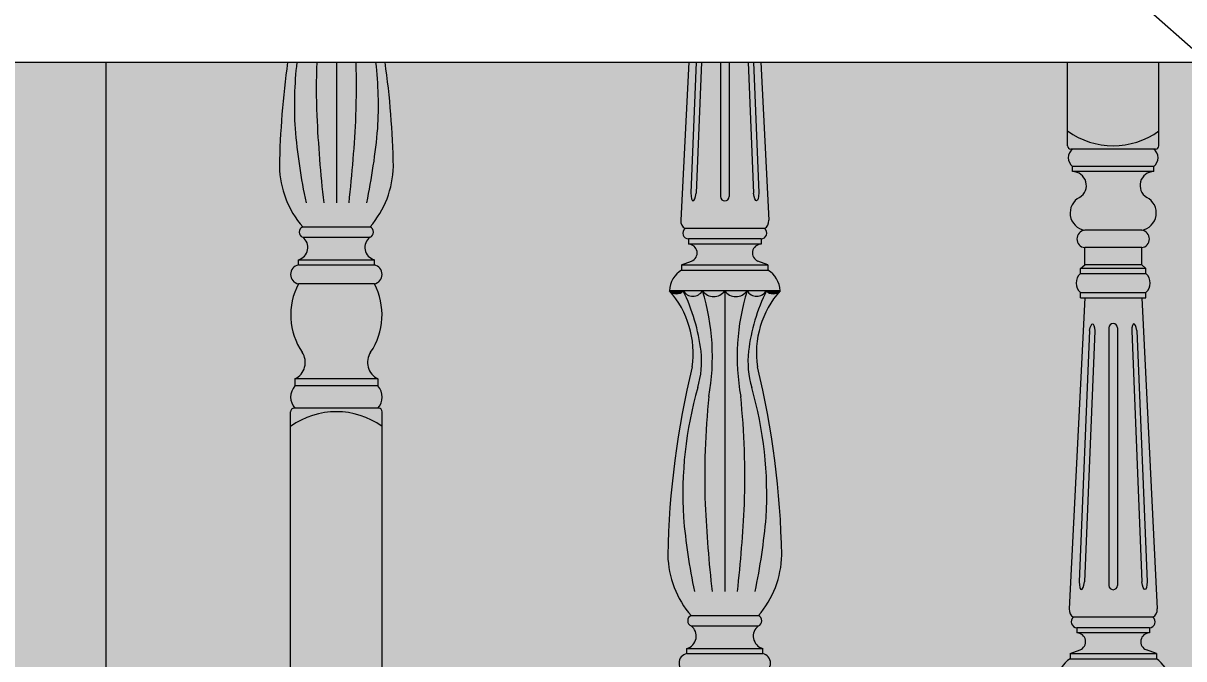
# Model space of a CAD drawing. Header units: millimetres. Extents: x -63086 to 83971, y -129912 to 13382.
# Drawn here: x 21756 to 22428, y -81539 to -81171 of the extents above; entities that cross this region are included whole.
import ezdxf
from ezdxf import colors
from ezdxf.entities.mleader import LeaderData, LeaderLine
from ezdxf.math import Vec2, Vec3

# ---------------------------------------------------------------- set-up
doc = ezdxf.new("R2010")
doc.units = ezdxf.units.MM
doc.layers.add('展開', color=7, linetype='Continuous', lineweight=9)
doc.layers.add('展開建具用', color=250, linetype='Continuous', lineweight=9)
doc.layers.add('文字', color=7, linetype='Continuous')
doc.styles.get("Standard").update_dxf_attribs({"font": 'MS Mincho.ttf'})

msp = doc.modelspace()

# ---------------------------------------------------------------- hatches: boundary and pattern name
at = {"layer": '展開', "ltscale": 10, "true_color": 0xfffefa}
h = msp.add_hatch(color=7, dxfattribs=at)
h.dxf.hatch_style = 1
h.paths.add_polyline_path([(24603.9614, -81193.2687), (22456.6197, -81193.2687), (23479.5963, -82243.856), (23479.5963, -82230.856), (23514.5963, -82230.856, -0.41421356), (23481.23, -82197.4898, -1), (23547.9625, -82197.4898, -0.41421356), (23514.5963, -82230.856), (23549.5963, -82230.856), (23549.5963, -82365.856), (23545.0963, -82365.856, -0.49810672), (23544.5963, -82378.856), (23544.5963, -82381.856), (23539.1793, -82381.856, 0.6902561), (23539.3313, -82395.7391, -0.73000722), (23541.0963, -82419.856, -0.48522222), (23538.0963, -82428.856), (23538.0963, -82438.856), (23540.0963, -82438.856), (23540.0963, -82441.856, -0.9987152), (23540.0963, -82451.856), (23540.0963, -82454.856), (23538.0963, -82454.856), (23547.0676, -82621.0144, -0.28847947), (23544.5963, -82625.856, -0.6059419), (23542.5963, -82637.856), (23542.5963, -82640.856), (23542.4213, -82640.856, 0.99368834), (23542.5088, -82654.6773), (23548.5963, -82657.856), (23548.5963, -82660.856, -0.28179273), (23558.5963, -82670.856, 0.27992894), (23542.9305, -82724.0675, -0.06770826), (23558.8186, -82797.7098, -0.25712942), (23536.0963, -82847.856, -0.1248542), (23540.9187, -82850.9128, -0.66845915), (23539.2872, -82854.856, 0.91113179), (23543.0963, -82867.6041), (23543.0963, -82871.856, -0.4949024), (23542.5963, -82882.856, -0.31036481), (23539.0323, -82934.7675, 0.52069151), (23544.0532, -82956.2907, -0.61562093), (23546.347, -82971.2942, -0.62885574), (23549.5963, -82972.856), (23549.5963, -83318.2687), (23553.9614, -83318.2687), (23558.9614, -83318.2687), (23558.9614, -83338.2687), (23553.9614, -83338.2687), (23553.9614, -83483.2687), (23628.9614, -83483.2687), (23628.9614, -81593.2687), (24278.9614, -81593.2687), (24278.9614, -83483.2687), (24603.9614, -83483.2687)])
h.paths.add_polyline_path([(21803.9614, -82093.2687), (21803.9614, -81193.2687), (20903.9614, -81193.2687), (20903.9614, -83483.2687), (21103.9614, -83483.2687), (21103.9614, -81593.2687), (21653.9614, -81593.2687), (21653.9614, -83483.2687), (21803.9614, -83483.2687)])
h.paths.add_polyline_path([(21803.9614, -82093.2687), (21803.9614, -83483.2687), (23385.6855, -83483.2687)])
h.paths.add_polyline_path([(22143.4803, -81369.6264, 0.21995071), (22130.3471, -81325.5599, -0.25313898), (22137.3471, -81313.5599), (22137.3471, -81310.5599), (22143.125, -81308.4619, 0.83644092), (22141.0676, -81298.5599), (22141.3471, -81298.5599), (22141.3471, -81295.5599, -0.70707734), (22139.3471, -81289.5599, -0.2669366), (22136.8555, -81285.1258), (22141.4297, -81193.2687), (21965.5733, -81193.2687, -0.02826957), (21970.2458, -81249.0558, -0.19783168), (21956.8471, -81288.5599, -0.66614359), (21956.8471, -81294.5599, 1.10369356), (21959.2663, -81310.5439, -0.82219309), (21959.3471, -81321.5599, -0.27689654), (21957.1565, -81361.1474, 0.45708882), (21961.3471, -81376.5599), (21961.3471, -81380.5599, -0.38641872), (21961.3471, -81393.5599), (21963.8471, -81393.5599), (21963.8471, -81743.2687), (21978.9614, -81743.2687), (21983.9614, -81743.2687), (21983.9614, -81763.2687), (21978.9614, -81763.2687), (21978.9614, -81968.2687), (22135.8471, -81968.2687), (22135.8471, -81618.5599), (22138.3471, -81618.5599, -0.38641872), (22138.3471, -81605.5599), (22138.3471, -81601.5599, 0.45708882), (22142.5377, -81586.1474, -0.27689654), (22140.3471, -81546.5599, -0.81606399), (22140.3471, -81535.5599), (22140.3471, -81532.5599, 0.63293171), (22142.8471, -81519.5599, -0.66614359), (22142.8471, -81513.5599, -0.19783168), (22129.4484, -81474.0558, -0.05331648)])
h.paths.add_polyline_path([(21910.8471, -81393.5599), (21913.3471, -81393.5599, -0.38641872), (21913.3471, -81380.5599), (21913.3471, -81376.5599, 0.45708882), (21917.5377, -81361.1474, -0.27689654), (21915.3471, -81321.5599, -0.81606399), (21915.3471, -81310.5599), (21915.3471, -81307.5599, 0.63293171), (21917.8471, -81294.5599, -0.66614359), (21917.8471, -81288.5599, -0.19783168), (21904.4484, -81249.0558, -0.02826957), (21909.1208, -81193.2687), (21803.9614, -81193.2687), (21803.9614, -81743.2687), (21910.8471, -81743.2687)])
h.paths.add_polyline_path([(22370.8471, -81329.5599), (22368.3471, -81329.5599), (22368.3471, -81326.5599, -0.45311396), (22368.3471, -81315.5599), (22368.3471, -81312.5599), (22370.8471, -81310.5599), (22370.8471, -81300.5599, -0.89946027), (22370.8471, -81290.5599, -0.7197656), (22367.9222, -81271.4593, 0.76321737), (22363.7359, -81256.5599), (22363.8471, -81256.5599), (22363.8471, -81253.5599, -0.49884744), (22363.8471, -81243.5599), (22360.8471, -81243.5599), (22360.8471, -81193.2687), (22183.2645, -81193.2687), (22187.8184, -81284.7182, -0.28847947), (22185.3471, -81289.5599, -0.70707734), (22183.3471, -81295.5599), (22183.3471, -81298.5599, 0.98649312), (22183.4868, -81308.8332), (22183.8641, -81309.2952), (22187.3471, -81310.5599), (22187.3471, -81313.5599, -0.25313898), (22194.3471, -81325.5599, 0.21995071), (22181.2139, -81369.6264, -0.05331648), (22195.2458, -81474.0558, -0.19783168), (22181.8471, -81513.5599, -0.66614359), (22181.8471, -81519.5599, 1.10369356), (22184.2663, -81535.5439, -0.82219309), (22184.3471, -81546.5599, -0.27689654), (22182.1565, -81586.1474, 0.45708882), (22186.3471, -81601.5599), (22186.3471, -81605.5599, -0.38641872), (22186.3471, -81618.5599), (22188.8471, -81618.5599), (22188.8471, -81968.2687), (22203.9614, -81968.2687), (22208.9614, -81968.2687), (22208.9614, -81988.2687), (22203.9614, -81988.2687), (22203.9614, -82193.2687), (22360.8471, -82193.2687), (22360.8471, -81843.5599), (22363.3471, -81843.5599, -0.38641872), (22363.3471, -81830.5599), (22363.3471, -81826.5599, 0.45708882), (22367.5377, -81811.1474, -0.27689654), (22365.3471, -81771.5599, -0.81606399), (22365.3471, -81760.5599), (22365.3471, -81757.5599, 0.63293171), (22367.8471, -81744.5599, -0.66614359), (22367.8471, -81738.5599, -0.19783168), (22354.4484, -81699.0558, -0.05331648), (22368.4803, -81594.6264, 0.21995071), (22355.3471, -81550.5599, -0.25313898), (22362.3471, -81538.5599), (22362.3471, -81535.5599), (22368.125, -81533.4619, 0.83644092), (22366.0676, -81523.5599), (22366.3471, -81523.5599), (22366.3471, -81520.5599, -0.70707734), (22364.3471, -81514.5599, -0.2669366), (22361.8555, -81510.1258)])
h.paths.add_polyline_path([(22584.8471, -81760.5599), (22590.625, -81758.4619, 0.83644092), (22588.5676, -81748.5599), (22588.8471, -81748.5599), (22588.8471, -81745.5599, -0.70707734), (22586.8471, -81739.5599, -0.2669366), (22584.3555, -81735.1258), (22593.3471, -81554.5599), (22590.8471, -81554.5599), (22590.8471, -81551.5599, -0.45311396), (22590.8471, -81540.5599), (22590.8471, -81537.5599), (22593.3471, -81535.5599), (22593.3471, -81525.5599, -0.89946027), (22593.3471, -81515.5599, -0.7197656), (22590.4222, -81496.4593, 0.76321737), (22586.2359, -81481.5599), (22586.3471, -81481.5599), (22586.3471, -81478.5599, -0.49884744), (22586.3471, -81468.5599), (22583.3471, -81468.5599), (22583.3471, -81343.4165), (22437.1453, -81193.2687), (22413.8471, -81193.2687), (22413.8471, -81243.5599), (22410.8471, -81243.5599, -0.49884744), (22410.8471, -81253.5599), (22410.8471, -81256.5599, 0.75775203), (22406.7719, -81271.4593, -0.7197656), (22403.8471, -81290.5599, -0.89946027), (22403.8471, -81300.5599), (22403.8471, -81310.5599), (22406.3471, -81312.5599), (22406.3471, -81315.5599, -0.45311396), (22406.3471, -81326.5599), (22406.3471, -81329.5599), (22403.8471, -81329.5599), (22412.8184, -81509.7182, -0.28847947), (22410.3471, -81514.5599, -0.70707734), (22408.3471, -81520.5599), (22408.3471, -81523.5599, 0.98649312), (22408.4868, -81533.8332), (22408.8641, -81534.2952), (22412.3471, -81535.5599), (22412.3471, -81538.5599, -0.25313898), (22419.3471, -81550.5599, 0.21995071), (22406.2139, -81594.6264, -0.05331648), (22420.2458, -81699.0558, -0.19783168), (22406.8471, -81738.5599, -0.66614359), (22406.8471, -81744.5599, 1.10369356), (22409.2663, -81760.5439, -0.82219309), (22409.3471, -81771.5599, -0.27689654), (22407.1565, -81811.1474, 0.45708882), (22411.3471, -81826.5599), (22411.3471, -81830.5599, -0.38641872), (22411.3471, -81843.5599), (22413.8471, -81843.5599), (22413.8471, -82193.2687), (22428.9614, -82193.2687), (22433.9614, -82193.2687), (22433.9614, -82213.2687), (22428.9614, -82213.2687), (22428.9614, -82418.2687), (22583.3471, -82418.2687), (22583.3471, -82068.5599), (22585.8471, -82068.5599, -0.38641872), (22585.8471, -82055.5599), (22585.8471, -82051.5599, 0.45708882), (22590.0377, -82036.1474, -0.27689654), (22587.8471, -81996.5599, -0.81606399), (22587.8471, -81985.5599), (22587.8471, -81982.5599, 0.63293171), (22590.3471, -81969.5599, -0.66614359), (22590.3471, -81963.5599, -0.19783168), (22576.9484, -81924.0558, -0.05331648), (22590.9803, -81819.6264, 0.21995071), (22577.8471, -81775.5599, -0.25313898), (22584.8471, -81763.5599)])
h.paths.add_polyline_path([(22818.4803, -82044.6264, 0.21995071), (22805.3471, -82000.5599, -0.25313898), (22812.3471, -81988.5599), (22812.3471, -81985.5599), (22818.125, -81983.4619, 0.83644092), (22816.0676, -81973.5599), (22816.3471, -81973.5599), (22816.3471, -81970.5599, -0.70707734), (22814.3471, -81964.5599, -0.2669366), (22811.8555, -81960.1258), (22820.8471, -81779.5599), (22818.3471, -81779.5599), (22818.3471, -81776.5599, -0.45311396), (22818.3471, -81765.5599), (22818.3471, -81762.5599), (22820.8471, -81760.5599), (22820.8471, -81750.5599, -0.89946027), (22820.8471, -81740.5599, -0.7197656), (22817.9222, -81721.4593, 0.76321737), (22813.7359, -81706.5599), (22813.8471, -81706.5599), (22813.8471, -81703.5599, -0.49884744), (22813.8471, -81693.5599), (22810.8471, -81693.5599), (22810.8471, -81577.0568), (22636.3471, -81397.847), (22636.3471, -81468.5599), (22633.3471, -81468.5599, -0.49884744), (22633.3471, -81478.5599), (22633.3471, -81481.5599, 0.75775203), (22629.2719, -81496.4593, -0.7197656), (22626.3471, -81515.5599, -0.89946027), (22626.3471, -81525.5599), (22626.3471, -81535.5599), (22628.8471, -81537.5599), (22628.8471, -81540.5599, -0.45311396), (22628.8471, -81551.5599), (22628.8471, -81554.5599), (22626.3471, -81554.5599), (22635.3184, -81734.7182, -0.28847947), (22632.8471, -81739.5599, -0.70707734), (22630.8471, -81745.5599), (22630.8471, -81748.5599, 0.98649312), (22630.9868, -81758.8332), (22631.3641, -81759.2952), (22634.8471, -81760.5599), (22634.8471, -81763.5599, -0.25313898), (22641.8471, -81775.5599, 0.21995071), (22628.7139, -81819.6264, -0.05331648), (22642.7458, -81924.0558, -0.19783168), (22629.3471, -81963.5599, -0.66614359), (22629.3471, -81969.5599, 1.10369356), (22631.7663, -81985.5439, -0.82219309), (22631.8471, -81996.5599, -0.27689654), (22629.6565, -82036.1474, 0.45708882), (22633.8471, -82051.5599), (22633.8471, -82055.5599, -0.38641872), (22633.8471, -82068.5599), (22636.3471, -82068.5599), (22636.3471, -82418.2687), (22653.9614, -82418.2687), (22658.9614, -82418.2687), (22658.9614, -82438.2687), (22653.9614, -82438.2687), (22653.9614, -82643.2687), (22810.8471, -82643.2687), (22810.8471, -82293.5599), (22813.3471, -82293.5599, -0.38641872), (22813.3471, -82280.5599), (22813.3471, -82276.5599, 0.45708882), (22817.5377, -82261.1474, -0.27689654), (22815.3471, -82221.5599, -0.81606399), (22815.3471, -82210.5599), (22815.3471, -82207.5599, 0.63293171), (22817.8471, -82194.5599, -0.66614359), (22817.8471, -82188.5599, -0.19783168), (22804.4484, -82149.0558, -0.05331648)], flags=17)
h.paths.add_polyline_path([(22859.3471, -82221.5599, -0.27689654), (22857.1565, -82261.1474, 0.45708882), (22861.3471, -82276.5599), (22861.3471, -82280.5599, -0.38641872), (22861.3471, -82293.5599), (22863.8471, -82293.5599), (22863.8471, -82643.2687), (22878.9614, -82643.2687), (22883.9614, -82643.2687), (22883.9614, -82663.2687), (22878.9614, -82663.2687), (22878.9614, -82868.2687), (23035.8471, -82868.2687), (23035.8471, -82518.5599), (23038.3471, -82518.5599, -0.38641872), (23038.3471, -82505.5599), (23038.3471, -82501.5599, 0.45708882), (23042.5377, -82486.1474, -0.27689654), (23040.3471, -82446.5599, -0.81606399), (23040.3471, -82435.5599), (23040.3471, -82432.5599, 0.63293171), (23042.8471, -82419.5599, -0.66614359), (23042.8471, -82413.5599, -0.19783168), (23029.4484, -82374.0558, -0.05331648), (23043.4803, -82269.6264, 0.21995071), (23030.3471, -82225.5599, -0.25313898), (23037.3471, -82213.5599), (23037.3471, -82210.5599), (23043.125, -82208.4619, 0.83644092), (23041.0676, -82198.5599), (23041.3471, -82198.5599), (23041.3471, -82195.5599, -0.70707734), (23039.3471, -82189.5599, -0.2669366), (23036.8555, -82185.1258), (23045.8471, -82004.5599), (23043.3471, -82004.5599), (23043.3471, -82001.5599, -0.45311396), (23043.3471, -81990.5599), (23043.3471, -81987.5599), (23045.8471, -81985.5599), (23045.8471, -81975.5599, -0.89946027), (23045.8471, -81965.5599, -0.7197656), (23042.9222, -81946.4593, 0.76321737), (23038.7359, -81931.5599), (23038.8471, -81931.5599), (23038.8471, -81928.5599, -0.49884744), (23038.8471, -81918.5599), (23035.8471, -81918.5599), (23035.8471, -81808.1297), (22863.8471, -81631.4873), (22863.8471, -81693.5599), (22860.8471, -81693.5599, -0.49884744), (22860.8471, -81703.5599), (22860.8471, -81706.5599, 0.75775203), (22856.7719, -81721.4593, -0.7197656), (22853.8471, -81740.5599, -0.89946027), (22853.8471, -81750.5599), (22853.8471, -81760.5599), (22856.3471, -81762.5599), (22856.3471, -81765.5599, -0.45311396), (22856.3471, -81776.5599), (22856.3471, -81779.5599), (22853.8471, -81779.5599), (22862.8184, -81959.7182, -0.28847947), (22860.3471, -81964.5599, -0.70707734), (22858.3471, -81970.5599), (22858.3471, -81973.5599, 0.98649312), (22858.4868, -81983.8332), (22858.8641, -81984.2952), (22862.3471, -81985.5599), (22862.3471, -81988.5599, -0.25313898), (22869.3471, -82000.5599, 0.21995071), (22856.2139, -82044.6264, -0.05331648), (22870.2458, -82149.0558, -0.19783168), (22856.8471, -82188.5599, -0.66614359), (22856.8471, -82194.5599, 1.10369356), (22859.2663, -82210.5439, -0.82219309)], flags=17)
h.paths.add_polyline_path([(23255.3471, -82450.5599, -0.25313898), (23262.3471, -82438.5599), (23262.3471, -82435.5599), (23268.125, -82433.4619, 0.83644092), (23266.0676, -82423.5599), (23266.3471, -82423.5599), (23266.3471, -82420.5599, -0.70707734), (23264.3471, -82414.5599, -0.2669366), (23261.8555, -82410.1258), (23270.8471, -82229.5599), (23268.3471, -82229.5599), (23268.3471, -82226.5599, -0.45311396), (23268.3471, -82215.5599), (23268.3471, -82212.5599), (23270.8471, -82210.5599), (23270.8471, -82200.5599, -0.89946027), (23270.8471, -82190.5599, -0.7197656), (23267.9222, -82171.4593, 0.76321737), (23263.7359, -82156.5599), (23263.8471, -82156.5599), (23263.8471, -82153.5599, -0.49884744), (23263.8471, -82143.5599), (23260.8471, -82143.5599), (23260.8471, -82039.2026), (23088.8471, -81862.5602), (23088.8471, -81918.5599), (23085.8471, -81918.5599, -0.49884744), (23085.8471, -81928.5599), (23085.8471, -81931.5599, 0.75775203), (23081.7719, -81946.4593, -0.7197656), (23078.8471, -81965.5599, -0.89946027), (23078.8471, -81975.5599), (23078.8471, -81985.5599), (23081.3471, -81987.5599), (23081.3471, -81990.5599, -0.45311396), (23081.3471, -82001.5599), (23081.3471, -82004.5599), (23078.8471, -82004.5599), (23087.8184, -82184.7182, -0.28847947), (23085.3471, -82189.5599, -0.70707734), (23083.3471, -82195.5599), (23083.3471, -82198.5599, 0.98649312), (23083.4868, -82208.8332), (23083.8641, -82209.2952), (23087.3471, -82210.5599), (23087.3471, -82213.5599, -0.25313898), (23094.3471, -82225.5599, 0.21995071), (23081.2139, -82269.6264, -0.05331648), (23095.2458, -82374.0558, -0.19783168), (23081.8471, -82413.5599, -0.66614359), (23081.8471, -82419.5599, 1.10369356), (23084.2663, -82435.5439, -0.82219309), (23084.3471, -82446.5599, -0.27689654), (23082.1565, -82486.1474, 0.45708882), (23086.3471, -82501.5599), (23086.3471, -82505.5599, -0.38641872), (23086.3471, -82518.5599), (23088.8471, -82518.5599), (23088.8471, -82868.2687), (23103.9614, -82868.2687), (23108.9614, -82868.2687), (23108.9614, -82888.2687), (23103.9614, -82888.2687), (23103.9614, -83093.2687), (23260.8471, -83093.2687), (23260.8471, -82743.5599), (23263.3471, -82743.5599, -0.38641872), (23263.3471, -82730.5599), (23263.3471, -82726.5599, 0.45708882), (23267.5377, -82711.1474, -0.27689654), (23265.3471, -82671.5599, -0.81606399), (23265.3471, -82660.5599), (23265.3471, -82657.5599, 0.63293171), (23267.8471, -82644.5599, -0.66614359), (23267.8471, -82638.5599, -0.19783168), (23254.4484, -82599.0558, -0.05331648), (23268.4803, -82494.6264, 0.21995071)], flags=17)
h.paths.add_polyline_path([(23558.5963, -82670.856, 0.34664709), (23545.429, -82660.4805), (23480.5963, -82657.856), (23489.6163, -82654.0243, 0.80702348), (23486.5963, -82640.856), (23486.5963, -82637.856, -0.6059419), (23484.5963, -82625.856, -0.26917917), (23482.1053, -82621.3793), (23491.0963, -82454.856), (23489.0963, -82454.856), (23489.0963, -82451.856, -0.9987152), (23489.0963, -82441.856), (23489.0963, -82438.856), (23491.0963, -82438.856), (23491.0963, -82428.856, -0.48522222), (23488.0963, -82419.856, -0.73000722), (23489.8613, -82395.7391, 0.6902561), (23490.0133, -82381.856), (23484.5963, -82381.856), (23484.5963, -82378.856, -0.53997953), (23482.9513, -82365.3271, -0.65344308), (23479.5963, -82363.856), (23479.5963, -82263.856), (23313.8471, -82093.6331), (23313.8471, -82143.5599), (23310.8471, -82143.5599, -0.49884744), (23310.8471, -82153.5599), (23310.8471, -82156.5599, 0.75775203), (23306.7719, -82171.4593, -0.7197656), (23303.8471, -82190.5599, -0.89946027), (23303.8471, -82200.5599), (23303.8471, -82210.5599), (23306.3471, -82212.5599), (23306.3471, -82215.5599, -0.45311396), (23306.3471, -82226.5599), (23306.3471, -82229.5599), (23303.8471, -82229.5599), (23312.8184, -82409.7182, -0.28847947), (23310.3471, -82414.5599, -0.70707734), (23308.3471, -82420.5599), (23308.3471, -82423.5599, 0.98649312), (23308.4868, -82433.8332), (23308.8641, -82434.2952), (23312.3471, -82435.5599), (23312.3471, -82438.5599, -0.25313898), (23319.3471, -82450.5599, 0.21995071), (23306.2139, -82494.6264, -0.05331648), (23320.2458, -82599.0558, -0.19783168), (23306.8471, -82638.5599, -0.66614359), (23306.8471, -82644.5599, 1.10369356), (23309.2663, -82660.5439, -0.82219309), (23309.3471, -82671.5599, -0.27689654), (23307.1565, -82711.1474, 0.45708882), (23311.3471, -82726.5599), (23311.3471, -82730.5599, -0.38641872), (23311.3471, -82743.5599), (23313.8471, -82743.5599), (23313.8471, -83093.2687), (23328.9614, -83093.2687), (23333.9614, -83093.2687), (23333.9614, -83113.2687), (23328.9614, -83113.2687), (23328.9614, -83318.2687), (23479.5963, -83318.2687), (23479.5963, -82970.856), (23483.5963, -82970.856, -0.52609025), (23484.0963, -82956.856), (23484.0963, -82952.856, 0.41429021), (23490.1603, -82934.7675, -0.31036481), (23486.5963, -82882.856, -0.4949024), (23486.0963, -82871.856), (23486.0963, -82867.6041, 0.91113179), (23489.9054, -82854.856, -0.66845915), (23488.2739, -82850.9128, -0.1248542), (23493.0963, -82847.856), (23536.0963, -82847.856, 0.25670835), (23558.8255, -82797.7997, 0.06778929), (23542.9305, -82724.0675, -0.27992894)], flags=17)
at = {"layer": '展開建具用', "ltscale": 10, "true_color": 0xe9a353, "transparency": 33554687}
h = msp.add_hatch(color=33, dxfattribs=at)
h.dxf.hatch_style = 1
edge = h.paths.add_edge_path()
edge.add_line((22175.8974, -81193.2687), (22164.8471, -81193.2687))
edge.add_line((22164.8471, -81193.2687), (22164.8471, -81271.0599))
edge.add_arc((22162.3471, -81271.0599), 2.5, -180, 0, ccw=False)
edge.add_line((22159.8471, -81271.0599), (22159.8471, -81193.2687))
edge.add_line((22159.8471, -81193.2687), (22148.7968, -81193.2687))
edge.add_line((22148.7968, -81193.2687), (22145.7147, -81269.0855))
edge.add_ellipse((22144.3367, -81267.3669), major_axis=(0.4614, 6.1685), ratio=0.25156509, start_angle=105.9322797, end_angle=254.904398, ccw=False)
edge.add_line((22142.7178, -81268.9486), (22145.7943, -81193.2687))
edge.add_line((22145.7943, -81193.2687), (22141.4297, -81193.2687))
edge.add_line((22141.4297, -81193.2687), (22136.8758, -81284.7182))
edge.add_arc((22141.9581, -81285.1756), 5.1028, 174.857394, 239.2244543)
edge.add_line((22139.3471, -81289.5599), (22185.3471, -81289.5599))
edge.add_arc((22182.7361, -81285.1756), 5.1028, 300.7755457, 365.142606)
edge.add_line((22187.8184, -81284.7182), (22183.2645, -81193.2687))
edge.add_line((22183.2645, -81193.2687), (22178.8998, -81193.2687))
edge.add_line((22178.8998, -81193.2687), (22181.9763, -81268.9486))
edge.add_ellipse((22180.3575, -81267.3669), major_axis=(-0.4614, 6.1685), ratio=0.25156509, start_angle=105.095602, end_angle=254.0677203, ccw=False)
edge.add_line((22178.9794, -81269.0855), (22175.8974, -81193.2687))
h.paths.add_polyline_path([(21909.1208, -81193.2687, 0.03054472), (21904.3471, -81253.5599, 0.17654336), (21917.8471, -81288.5599), (21956.8471, -81288.5599, 0.17654336), (21970.3471, -81253.5599, 0.03054472), (21965.5733, -81193.2687)])
h.paths.add_polyline_path([(22413.8471, -81193.2687), (22360.8471, -81193.2687), (22360.8471, -81233.0459, 0.3212801), (22413.8471, -81233.0459)])
h = msp.add_hatch(color=33, dxfattribs=at)
h.dxf.hatch_style = 1
edge = h.paths.add_edge_path()
edge.add_line((22148.7968, -81193.2687), (22145.7943, -81193.2687))
edge.add_line((22145.7943, -81193.2687), (22142.7178, -81268.9486))
edge.add_ellipse((22144.3367, -81267.3669), major_axis=(0.4614, 6.1685), ratio=0.25156509, start_angle=105.9322797, end_angle=254.904398)
edge.add_line((22145.7147, -81269.0855), (22148.7968, -81193.2687))
h.paths.add_polyline_path([(22164.8471, -81193.2687), (22159.8471, -81193.2687), (22159.8471, -81271.0599, 1), (22164.8471, -81271.0599)])
edge = h.paths.add_edge_path()
edge.add_line((22178.8998, -81193.2687), (22175.8974, -81193.2687))
edge.add_line((22175.8974, -81193.2687), (22178.9794, -81269.0855))
edge.add_ellipse((22180.3575, -81267.3669), major_axis=(-0.4614, 6.1685), ratio=0.25156509, start_angle=105.095602, end_angle=254.0677203)
edge.add_line((22181.9763, -81268.9486), (22178.8998, -81193.2687))
h = msp.add_hatch(color=33, dxfattribs=at)
h.dxf.hatch_style = 1
h.paths.add_polyline_path([(22413.8471, -81241.5599), (22413.8471, -81233.0459, -0.3212801), (22360.8471, -81233.0459), (22360.8471, -81241.5599, 0.41421356), (22362.8471, -81243.5599), (22363.8471, -81243.5599), (22410.8471, -81243.5599), (22411.8471, -81243.5599, 0.41421356)])
h = msp.add_hatch(color=33, dxfattribs=at)
h.dxf.hatch_style = 1
h.paths.add_polyline_path([(22410.8471, -81243.5599), (22363.8471, -81243.5599, 0.49884744), (22363.8471, -81253.5599), (22410.8471, -81253.5599, 0.49884744)])
h = msp.add_hatch(color=33, dxfattribs=at)
h.dxf.hatch_style = 1
h.paths.add_polyline_path([(22410.8471, -81253.5599), (22363.8471, -81253.5599), (22363.8471, -81256.5599), (22410.8471, -81256.5599)])
h = msp.add_hatch(color=33, dxfattribs=at)
h.dxf.hatch_style = 1
h.paths.add_polyline_path([(22406.7719, -81271.4593, -0.75775203), (22410.8471, -81256.5599), (22363.8471, -81256.5599, -0.75775203), (22367.9222, -81271.4593, 0.7197656), (22370.8471, -81290.5599), (22403.8471, -81290.5599, 0.7197656)])
h = msp.add_hatch(color=33, dxfattribs=at)
h.dxf.hatch_style = 1
h.paths.add_polyline_path([(21956.8471, -81288.5599), (21917.8471, -81288.5599, 0.66614359), (21917.8471, -81294.5599), (21956.8471, -81294.5599, 0.66614359)])
h = msp.add_hatch(color=33, dxfattribs=at)
h.dxf.hatch_style = 1
h.paths.add_polyline_path([(22185.3471, -81289.5599), (22139.3471, -81289.5599, 0.70707734), (22141.3471, -81295.5599), (22183.3471, -81295.5599, 0.70707734)])
h = msp.add_hatch(color=33, dxfattribs=at)
h.dxf.hatch_style = 1
h.paths.add_polyline_path([(21956.8471, -81294.5599), (21917.8471, -81294.5599, -0.63293171), (21915.3471, -81307.5599), (21959.3471, -81307.5599, -0.63293171)])
h = msp.add_hatch(color=33, dxfattribs=at)
h.dxf.hatch_style = 1
h.paths.add_polyline_path([(22183.3471, -81295.5599), (22141.3471, -81295.5599), (22141.3471, -81298.5599), (22183.3471, -81298.5599)])
h = msp.add_hatch(color=33, dxfattribs=at)
h.dxf.hatch_style = 1
h.paths.add_polyline_path([(22403.8471, -81290.5599), (22370.8471, -81290.5599, 0.89946027), (22370.8471, -81300.5599), (22403.8471, -81300.5599, 0.89946027)])
h = msp.add_hatch(color=33, dxfattribs=at)
h.dxf.hatch_style = 1
h.paths.add_polyline_path([(22183.3471, -81298.5599), (22141.3471, -81298.5599, -0.81358698), (22143.125, -81308.4619), (22137.3471, -81310.5599), (22187.3471, -81310.5599), (22181.8995, -81308.5819, -0.84242032)])
h = msp.add_hatch(color=33, dxfattribs=at)
h.dxf.hatch_style = 1
h.paths.add_polyline_path([(22403.8471, -81300.5599), (22370.8471, -81300.5599), (22370.8471, -81310.5599), (22403.8471, -81310.5599)])
h = msp.add_hatch(color=33, dxfattribs=at)
h.dxf.hatch_style = 1
h.paths.add_polyline_path([(21959.3471, -81307.5599), (21915.3471, -81307.5599), (21915.3471, -81310.5599), (21959.3471, -81310.5599)])
h = msp.add_hatch(color=33, dxfattribs=at)
h.dxf.hatch_style = 1
h.paths.add_polyline_path([(21959.3471, -81310.5599), (21915.3471, -81310.5599, 0.81606399), (21915.3471, -81321.5599), (21959.3471, -81321.5599, 0.81606399)])
h = msp.add_hatch(color=33, dxfattribs=at)
h.dxf.hatch_style = 1
h.paths.add_polyline_path([(22187.3471, -81313.5599), (22137.3471, -81313.5599, 0.25313898), (22130.3471, -81325.5599), (22194.3471, -81325.5599, 0.25313898)])
h = msp.add_hatch(color=33, dxfattribs=at)
h.dxf.hatch_style = 1
h.paths.add_polyline_path([(22187.3471, -81310.5599), (22137.3471, -81310.5599), (22137.3471, -81313.5599), (22187.3471, -81313.5599)])
h = msp.add_hatch(color=33, dxfattribs=at)
h.dxf.hatch_style = 1
h.paths.add_polyline_path([(22406.3471, -81315.5599), (22368.3471, -81315.5599, 0.45311396), (22368.3471, -81326.5599), (22406.3471, -81326.5599, 0.45311396)])
h = msp.add_hatch(color=33, dxfattribs=at)
h.dxf.hatch_style = 1
h.paths.add_polyline_path([(22403.8471, -81310.5599), (22370.8471, -81310.5599), (22368.3471, -81312.5599), (22406.3471, -81312.5599)])
h = msp.add_hatch(color=33, dxfattribs=at)
h.dxf.hatch_style = 1
h.paths.add_polyline_path([(22406.3471, -81312.5599), (22368.3471, -81312.5599), (22368.3471, -81315.5599), (22406.3471, -81315.5599)])
h = msp.add_hatch(color=33, dxfattribs=at)
h.dxf.hatch_style = 1
h.paths.add_polyline_path([(21957.1565, -81361.1474, 0.27689654), (21959.3471, -81321.5599), (21915.3471, -81321.5599, 0.27689654), (21917.5377, -81361.1474, -0.45708882), (21913.3471, -81376.5599), (21961.3471, -81376.5599, -0.45708882)])
h = msp.add_hatch(color=33, dxfattribs=at)
h.dxf.hatch_style = 1
h.paths.add_polyline_path([(22175.231, -81325.5599, -0.5220943), (22162.3471, -81325.5599, -0.5220943), (22149.4631, -81325.5599, -0.55494758), (22138.2382, -81325.5599, -0.44785712), (22130.3471, -81325.5599, -0.21995071), (22143.4803, -81369.6264, 0.0555964), (22129.3471, -81478.5599, 0.17654336), (22142.8471, -81513.5599), (22181.8471, -81513.5599, 0.17654336), (22195.3471, -81478.5599, 0.0555964), (22181.2139, -81369.6264, -0.21995071), (22194.3471, -81325.5599, -0.44785712), (22186.4559, -81325.5599, -0.55494758)])
h = msp.add_hatch(color=33, dxfattribs=at)
h.dxf.hatch_style = 1
h.paths.add_polyline_path([(22138.2382, -81325.5599), (22130.3471, -81325.5599, 0.44785712)], flags=17)
h = msp.add_hatch(color=33, dxfattribs=at)
h.dxf.hatch_style = 1
h.paths.add_polyline_path([(22149.4631, -81325.5599), (22138.2382, -81325.5599, 0.55494758)], flags=17)
h = msp.add_hatch(color=33, dxfattribs=at)
h.dxf.hatch_style = 1
h.paths.add_polyline_path([(22162.3471, -81325.5599), (22149.4631, -81325.5599, 0.5220943)], flags=17)
h = msp.add_hatch(color=33, dxfattribs=at)
h.dxf.hatch_style = 1
h.paths.add_polyline_path([(22175.231, -81325.5599), (22162.3471, -81325.5599, 0.5220943)], flags=17)
h = msp.add_hatch(color=33, dxfattribs=at)
h.dxf.hatch_style = 1
h.paths.add_polyline_path([(22186.4559, -81325.5599), (22175.231, -81325.5599, 0.55494758)], flags=17)
h = msp.add_hatch(color=33, dxfattribs=at)
h.dxf.hatch_style = 1
h.paths.add_polyline_path([(22194.3471, -81325.5599), (22186.4559, -81325.5599, 0.44785712)], flags=17)
h = msp.add_hatch(color=33, dxfattribs=at)
h.dxf.hatch_style = 1
h.paths.add_polyline_path([(22403.8471, -81329.5599), (22370.8471, -81329.5599), (22361.8758, -81509.7182, 0.28847947), (22364.3471, -81514.5599), (22410.3471, -81514.5599, 0.28847947), (22412.8184, -81509.7182)])
h.paths.add_polyline_path([(22389.8471, -81347.0599), (22389.8471, -81496.0599, -1), (22384.8471, -81496.0599), (22384.8471, -81347.0599, -1)], flags=16)
edge = h.paths.add_edge_path(flags=16)
edge.add_ellipse((22374.7114, -81354.2374), major_axis=(0.7234, 9.623), ratio=0.19097604, start_angle=335.573, end_angle=345.4724509, ccw=False)
edge.add_ellipse((22374.7114, -81354.2374), major_axis=(0.7234, 9.623), ratio=0.19097604, start_angle=325.6735492, end_angle=335.573, ccw=False)
edge.add_ellipse((22374.7114, -81354.2374), major_axis=(0.7234, 9.623), ratio=0.19097604, start_angle=315.7740984, end_angle=325.6735492, ccw=False)
edge.add_ellipse((22374.7114, -81354.2374), major_axis=(0.7234, 9.623), ratio=0.19097604, start_angle=305.8746476, end_angle=315.7740984, ccw=False)
edge.add_line((22376.6244, -81348.7102), (22370.7147, -81494.0855))
edge.add_ellipse((22369.3367, -81492.3669), major_axis=(0.4614, 6.1685), ratio=0.25156509, start_angle=244.9729235, end_angle=254.904398, ccw=False)
edge.add_ellipse((22369.3367, -81492.3669), major_axis=(0.4614, 6.1685), ratio=0.25156509, start_angle=235.0414489, end_angle=244.9729235, ccw=False)
edge.add_ellipse((22369.3367, -81492.3669), major_axis=(0.4614, 6.1685), ratio=0.25156509, start_angle=225.1099744, end_angle=235.0414489, ccw=False)
edge.add_ellipse((22369.3367, -81492.3669), major_axis=(0.4614, 6.1685), ratio=0.25156509, start_angle=215.1784998, end_angle=225.1099744, ccw=False)
edge.add_ellipse((22369.3367, -81492.3669), major_axis=(0.4614, 6.1685), ratio=0.25156509, start_angle=205.2470253, end_angle=215.1784998, ccw=False)
edge.add_ellipse((22369.3367, -81492.3669), major_axis=(0.4614, 6.1685), ratio=0.25156509, start_angle=195.3155507, end_angle=205.2470253, ccw=False)
edge.add_line((22369.3015, -81498.347), (22369.1596, -81498.5253))
edge.add_line((22369.1596, -81498.5253), (22369.0229, -81498.5191))
edge.add_ellipse((22369.3367, -81492.3669), major_axis=(0.4614, 6.1685), ratio=0.25156509, start_angle=175.4526016, end_angle=185.3840761, ccw=False)
edge.add_ellipse((22369.3367, -81492.3669), major_axis=(0.4614, 6.1685), ratio=0.25156509, start_angle=165.521127, end_angle=175.4526016)
edge.add_line((22368.7537, -81498.5068), (22368.617, -81498.5005))
edge.add_line((22368.617, -81498.5005), (22368.5019, -81498.3105))
edge.add_ellipse((22369.3367, -81492.3669), major_axis=(0.4614, 6.1685), ratio=0.25156509, start_angle=155.5896525, end_angle=165.521127, ccw=False)
edge.add_ellipse((22369.3367, -81492.3669), major_axis=(0.4614, 6.1685), ratio=0.25156509, start_angle=145.6581779, end_angle=155.5896525, ccw=False)
edge.add_ellipse((22369.3367, -81492.3669), major_axis=(0.4614, 6.1685), ratio=0.25156509, start_angle=135.7267034, end_angle=145.6581779, ccw=False)
edge.add_ellipse((22369.3367, -81492.3669), major_axis=(0.4614, 6.1685), ratio=0.25156509, start_angle=125.7952288, end_angle=135.7267034, ccw=False)
edge.add_ellipse((22369.3367, -81492.3669), major_axis=(0.4614, 6.1685), ratio=0.25156509, start_angle=115.8637542, end_angle=125.7952288, ccw=False)
edge.add_ellipse((22369.3367, -81492.3669), major_axis=(0.4614, 6.1685), ratio=0.25156509, start_angle=105.9322797, end_angle=115.8637542, ccw=False)
edge.add_line((22367.7178, -81493.9486), (22373.6276, -81348.5733))
edge.add_ellipse((22374.7114, -81354.2374), major_axis=(0.7234, 9.623), ratio=0.19097604, start_angle=404.8691558, end_angle=414.7686066, ccw=False)
edge.add_ellipse((22374.7114, -81354.2374), major_axis=(0.7234, 9.623), ratio=0.19097604, start_angle=394.969705, end_angle=404.8691558, ccw=False)
edge.add_ellipse((22374.7114, -81354.2374), major_axis=(0.7234, 9.623), ratio=0.19097604, start_angle=385.0702541, end_angle=394.969705, ccw=False)
edge.add_ellipse((22374.7114, -81354.2374), major_axis=(0.7234, 9.623), ratio=0.19097604, start_angle=375.1708033, end_angle=385.0702541, ccw=False)
edge.add_ellipse((22374.7114, -81354.2374), major_axis=(0.7234, 9.623), ratio=0.19097604, start_angle=365.2713525, end_angle=375.1708033, ccw=False)
edge.add_line((22375.2629, -81344.6425), (22375.4325, -81344.5048))
edge.add_line((22375.4325, -81344.5048), (22375.5807, -81344.657))
edge.add_ellipse((22374.7114, -81354.2374), major_axis=(0.7234, 9.623), ratio=0.19097604, start_angle=345.4724509, end_angle=355.3719017, ccw=False)
edge = h.paths.add_edge_path(flags=16)
edge.add_ellipse((22399.9828, -81354.2374), major_axis=(-0.7234, 9.623), ratio=0.19097604, start_angle=14.5275491, end_angle=24.427, ccw=False)
edge.add_ellipse((22399.9828, -81354.2374), major_axis=(-0.7234, 9.623), ratio=0.19097604, start_angle=4.6280983, end_angle=14.5275491, ccw=False)
edge.add_line((22399.1134, -81344.657), (22399.2616, -81344.5048))
edge.add_line((22399.2616, -81344.5048), (22399.4313, -81344.6425))
edge.add_ellipse((22399.9828, -81354.2374), major_axis=(-0.7234, 9.623), ratio=0.19097604, start_angle=-15.1708033, end_angle=-5.2713525, ccw=False)
edge.add_ellipse((22399.9828, -81354.2374), major_axis=(-0.7234, 9.623), ratio=0.19097604, start_angle=-25.0702541, end_angle=-15.1708033, ccw=False)
edge.add_ellipse((22399.9828, -81354.2374), major_axis=(-0.7234, 9.623), ratio=0.19097604, start_angle=-34.969705, end_angle=-25.0702541, ccw=False)
edge.add_ellipse((22399.9828, -81354.2374), major_axis=(-0.7234, 9.623), ratio=0.19097604, start_angle=-44.8691558, end_angle=-34.969705, ccw=False)
edge.add_ellipse((22399.9828, -81354.2374), major_axis=(-0.7234, 9.623), ratio=0.19097604, start_angle=-54.7686066, end_angle=-44.8691558, ccw=False)
edge.add_line((22401.0666, -81348.5733), (22406.9763, -81493.9486))
edge.add_ellipse((22405.3575, -81492.3669), major_axis=(-0.4614, 6.1685), ratio=0.25156509, start_angle=244.1362458, end_angle=254.0677203, ccw=False)
edge.add_ellipse((22405.3575, -81492.3669), major_axis=(-0.4614, 6.1685), ratio=0.25156509, start_angle=234.2047712, end_angle=244.1362458, ccw=False)
edge.add_ellipse((22405.3575, -81492.3669), major_axis=(-0.4614, 6.1685), ratio=0.25156509, start_angle=224.2732966, end_angle=234.2047712, ccw=False)
edge.add_ellipse((22405.3575, -81492.3669), major_axis=(-0.4614, 6.1685), ratio=0.25156509, start_angle=214.3418221, end_angle=224.2732966, ccw=False)
edge.add_ellipse((22405.3575, -81492.3669), major_axis=(-0.4614, 6.1685), ratio=0.25156509, start_angle=204.4103475, end_angle=214.3418221, ccw=False)
edge.add_ellipse((22405.3575, -81492.3669), major_axis=(-0.4614, 6.1685), ratio=0.25156509, start_angle=194.478873, end_angle=204.4103475, ccw=False)
edge.add_line((22406.1922, -81498.3105), (22406.0771, -81498.5005))
edge.add_line((22406.0771, -81498.5005), (22405.9405, -81498.5068))
edge.add_ellipse((22405.3575, -81492.3669), major_axis=(-0.4614, 6.1685), ratio=0.25156509, start_angle=174.6159239, end_angle=184.5473984, ccw=False)
edge.add_ellipse((22405.3575, -81492.3669), major_axis=(-0.4614, 6.1685), ratio=0.25156509, start_angle=164.6844493, end_angle=174.6159239)
edge.add_line((22405.6712, -81498.5191), (22405.5346, -81498.5253))
edge.add_line((22405.5346, -81498.5253), (22405.3926, -81498.347))
edge.add_ellipse((22405.3575, -81492.3669), major_axis=(-0.4614, 6.1685), ratio=0.25156509, start_angle=154.7529747, end_angle=164.6844493, ccw=False)
edge.add_ellipse((22405.3575, -81492.3669), major_axis=(-0.4614, 6.1685), ratio=0.25156509, start_angle=144.8215002, end_angle=154.7529747, ccw=False)
edge.add_ellipse((22405.3575, -81492.3669), major_axis=(-0.4614, 6.1685), ratio=0.25156509, start_angle=134.8900256, end_angle=144.8215002, ccw=False)
edge.add_ellipse((22405.3575, -81492.3669), major_axis=(-0.4614, 6.1685), ratio=0.25156509, start_angle=124.9585511, end_angle=134.8900256, ccw=False)
edge.add_ellipse((22405.3575, -81492.3669), major_axis=(-0.4614, 6.1685), ratio=0.25156509, start_angle=115.0270765, end_angle=124.9585511, ccw=False)
edge.add_ellipse((22405.3575, -81492.3669), major_axis=(-0.4614, 6.1685), ratio=0.25156509, start_angle=105.095602, end_angle=115.0270765, ccw=False)
edge.add_line((22403.9794, -81494.0855), (22398.0697, -81348.7102))
edge.add_ellipse((22399.9828, -81354.2374), major_axis=(-0.7234, 9.623), ratio=0.19097604, start_angle=44.2259016, end_angle=54.1253524, ccw=False)
edge.add_ellipse((22399.9828, -81354.2374), major_axis=(-0.7234, 9.623), ratio=0.19097604, start_angle=34.3264508, end_angle=44.2259016, ccw=False)
edge.add_ellipse((22399.9828, -81354.2374), major_axis=(-0.7234, 9.623), ratio=0.19097604, start_angle=24.427, end_angle=34.3264508, ccw=False)
h = msp.add_hatch(color=33, dxfattribs=at)
h.dxf.hatch_style = 1
h.paths.add_polyline_path([(22406.3471, -81326.5599), (22368.3471, -81326.5599), (22368.3471, -81329.5599), (22403.8471, -81329.5599), (22406.3471, -81329.5599)])
h = msp.add_hatch(color=33, dxfattribs=at)
h.dxf.hatch_style = 1
edge = h.paths.add_edge_path()
edge.add_ellipse((22374.7114, -81354.2374), major_axis=(0.7234, 9.623), ratio=0.19097604, start_angle=305.8746476, end_angle=414.7686066)
edge.add_line((22373.6276, -81348.5733), (22367.7178, -81493.9486))
edge.add_ellipse((22369.3367, -81492.3669), major_axis=(0.4614, 6.1685), ratio=0.25156509, start_angle=105.9322797, end_angle=254.904398)
edge.add_line((22370.7147, -81494.0855), (22376.6244, -81348.7102))
h = msp.add_hatch(color=33, dxfattribs=at)
h.dxf.hatch_style = 1
h.paths.add_polyline_path([(22389.8471, -81347.0599, 1), (22384.8471, -81347.0599), (22384.8471, -81496.0599, 1), (22389.8471, -81496.0599)])
h = msp.add_hatch(color=33, dxfattribs=at)
h.dxf.hatch_style = 1
edge = h.paths.add_edge_path()
edge.add_ellipse((22399.9828, -81354.2374), major_axis=(-0.7234, 9.623), ratio=0.19097604, start_angle=-54.7686066, end_angle=54.1253524)
edge.add_line((22398.0697, -81348.7102), (22403.9794, -81494.0855))
edge.add_ellipse((22405.3575, -81492.3669), major_axis=(-0.4614, 6.1685), ratio=0.25156509, start_angle=105.095602, end_angle=254.0677203)
edge.add_line((22406.9763, -81493.9486), (22401.0666, -81348.5733))
h = msp.add_hatch(color=33, dxfattribs=at)
h.dxf.hatch_style = 1
h.paths.add_polyline_path([(21961.3471, -81376.5599), (21913.3471, -81376.5599), (21913.3471, -81380.5599), (21961.3471, -81380.5599)])
h = msp.add_hatch(color=33, dxfattribs=at)
h.dxf.hatch_style = 1
h.paths.add_polyline_path([(21961.3471, -81380.5599), (21913.3471, -81380.5599, 0.38641872), (21913.3471, -81393.5599), (21961.3471, -81393.5599, 0.38641872)])
h = msp.add_hatch(color=33, dxfattribs=at)
h.dxf.hatch_style = 1
h.paths.add_polyline_path([(21963.8471, -81404.0738), (21963.8471, -81395.5599, 0.41421356), (21961.8471, -81393.5599), (21912.8471, -81393.5599, 0.41421356), (21910.8471, -81395.5599), (21910.8471, -81404.0738, -0.3212801)])
h = msp.add_hatch(color=33, dxfattribs=at)
h.dxf.hatch_style = 1
h.paths.add_polyline_path([(21963.8471, -81404.0738, 0.3212801), (21910.8471, -81404.0738), (21910.8471, -81741.5599, 0.26184669), (21911.8078, -81743.2687), (21962.8863, -81743.2687, 0.26184669), (21963.8471, -81741.5599)])
h = msp.add_hatch(color=33, dxfattribs=at)
h.dxf.hatch_style = 1
h.paths.add_polyline_path([(22181.8471, -81513.5599), (22142.8471, -81513.5599, 0.66614359), (22142.8471, -81519.5599), (22181.8471, -81519.5599, 0.66614359)])
h = msp.add_hatch(color=33, dxfattribs=at)
h.dxf.hatch_style = 1
h.paths.add_polyline_path([(22410.3471, -81514.5599), (22364.3471, -81514.5599, 0.70707734), (22366.3471, -81520.5599), (22408.3471, -81520.5599, 0.70707734)])
h = msp.add_hatch(color=33, dxfattribs=at)
h.dxf.hatch_style = 1
h.paths.add_polyline_path([(22181.8471, -81519.5599), (22142.8471, -81519.5599, -0.63293171), (22140.3471, -81532.5599), (22184.3471, -81532.5599, -0.63293171)])
h = msp.add_hatch(color=33, dxfattribs=at)
h.dxf.hatch_style = 1
h.paths.add_polyline_path([(22408.3471, -81523.5599), (22366.3471, -81523.5599, -0.81358698), (22368.125, -81533.4619), (22362.3471, -81535.5599), (22412.3471, -81535.5599), (22406.5692, -81533.4619, -0.81358698)])
h = msp.add_hatch(color=33, dxfattribs=at)
h.dxf.hatch_style = 1
h.paths.add_polyline_path([(22408.3471, -81520.5599), (22366.3471, -81520.5599), (22366.3471, -81523.5599), (22408.3471, -81523.5599)])
h = msp.add_hatch(color=33, dxfattribs=at)
h.dxf.hatch_style = 1
h.paths.add_polyline_path([(22184.3471, -81535.5599), (22140.3471, -81535.5599, 0.81606399), (22140.3471, -81546.5599), (22184.3471, -81546.5599, 0.81606399)])
h = msp.add_hatch(color=33, dxfattribs=at)
h.dxf.hatch_style = 1
h.paths.add_polyline_path([(22184.3471, -81532.5599), (22140.3471, -81532.5599), (22140.3471, -81535.5599), (22184.3471, -81535.5599)])
h = msp.add_hatch(color=33, dxfattribs=at)
h.dxf.hatch_style = 1
h.paths.add_polyline_path([(22412.3471, -81535.5599), (22362.3471, -81535.5599), (22362.3471, -81538.5599), (22412.3471, -81538.5599)])
h = msp.add_hatch(color=33, dxfattribs=at)
h.dxf.hatch_style = 1
h.paths.add_polyline_path([(22412.3471, -81538.5599), (22362.3471, -81538.5599, 0.25313898), (22355.3471, -81550.5599), (22363.2382, -81550.5599), (22374.4631, -81550.5599), (22387.3471, -81550.5599), (22400.231, -81550.5599), (22411.4559, -81550.5599), (22419.3471, -81550.5599, 0.25313898)])

# ---------------------------------------------------------------- linework, layer by layer
at = {"layer": '展開建具用', "ltscale": 10}
for p, q in [((20903.9614, -81193.2687), (24603.9614, -81193.2687)), ((21803.9614, -83543.2687), (21803.9614, -81193.2687)), ((21937.3471, -81193.2687), (21937.3471, -81274.6503)), ((21937.3471, -81193.2687), (21937.3471, -81274.6503)), ((22141.4297, -81193.2687), (22136.8758, -81284.7182)), ((22145.7943, -81193.2687), (22142.7178, -81268.9486)), ((22148.7968, -81193.2687), (22145.7147, -81269.0855)), ((22159.8471, -81193.2687), (22159.8471, -81271.0599)), ((22164.8471, -81193.2687), (22164.8471, -81271.0599)), ((22175.8974, -81193.2687), (22178.9794, -81269.0855)), ((22178.8998, -81193.2687), (22181.9763, -81268.9486)), ((22183.2645, -81193.2687), (22187.8184, -81284.7182)), ((22360.8471, -81241.5599), (22360.8471, -81193.2687)), ((22413.8471, -81241.5599), (22413.8471, -81193.2687)), ((22411.8471, -81243.5599), (22362.8471, -81243.5599)), ((22410.8471, -81253.5599), (22363.8471, -81253.5599)), ((22363.8471, -81256.5599), (22363.8471, -81253.5599)), ((22410.8471, -81256.5599), (22410.8471, -81253.5599)), ((22410.8471, -81256.5599), (22363.8471, -81256.5599)), ((21917.8471, -81288.5599), (21956.8471, -81288.5599)), ((22185.3471, -81289.5599), (22139.3471, -81289.5599)), ((21917.8471, -81294.5599), (21956.8471, -81294.5599)), ((22183.3471, -81295.5599), (22141.3471, -81295.5599)), ((22141.3471, -81295.5599), (22141.3471, -81298.5599)), ((22183.3471, -81295.5599), (22183.3471, -81298.5599)), ((22403.8471, -81290.5599), (22370.8471, -81290.5599)), ((22183.3471, -81298.5599), (22141.3471, -81298.5599)), ((22403.8471, -81300.5599), (22370.8471, -81300.5599)), ((22370.8471, -81310.5599), (22370.8471, -81300.5599)), ((22403.8471, -81310.5599), (22403.8471, -81300.5599)), ((21915.3471, -81307.5599), (21959.3471, -81307.5599)), ((21915.3471, -81310.5599), (21915.3471, -81307.5599)), ((21959.3471, -81310.5599), (21959.3471, -81307.5599)), ((22137.3471, -81310.5599), (22143.125, -81308.4619)), ((22187.3471, -81310.5599), (22181.5692, -81308.4619)), ((21915.3471, -81310.5599), (21959.3471, -81310.5599)), ((22137.3471, -81310.5599), (22187.3471, -81310.5599)), ((22137.3471, -81310.5599), (22137.3471, -81313.5599)), ((22137.3471, -81313.5599), (22187.3471, -81313.5599)), ((22187.3471, -81310.5599), (22187.3471, -81313.5599)), ((22368.3471, -81312.5599), (22370.8471, -81310.5599)), ((22406.3471, -81312.5599), (22368.3471, -81312.5599)), ((22368.3471, -81315.5599), (22368.3471, -81312.5599)), ((22368.3471, -81315.5599), (22406.3471, -81315.5599)), ((22403.8471, -81310.5599), (22370.8471, -81310.5599)), ((22406.3471, -81312.5599), (22403.8471, -81310.5599)), ((22406.3471, -81315.5599), (22406.3471, -81312.5599)), ((21959.3471, -81321.5599), (21915.3471, -81321.5599)), ((22194.3471, -81325.5599), (22130.3471, -81325.5599)), ((22162.3471, -81325.5599), (22162.3471, -81499.6503)), ((22162.3471, -81325.5599), (22162.3471, -81499.6503)), ((22370.8471, -81329.5599), (22361.8758, -81509.7182)), ((22368.3471, -81326.5599), (22406.3471, -81326.5599)), ((22368.3471, -81329.5599), (22368.3471, -81326.5599)), ((22368.3471, -81329.5599), (22406.3471, -81329.5599)), ((22403.8471, -81329.5599), (22412.8184, -81509.7182)), ((22406.3471, -81329.5599), (22406.3471, -81326.5599)), ((22373.6276, -81348.5733), (22367.7178, -81493.9486)), ((22376.6244, -81348.7102), (22370.7147, -81494.0855)), ((22384.8471, -81347.0599), (22384.8471, -81496.0599)), ((22389.8471, -81347.0599), (22389.8471, -81496.0599)), ((22398.0697, -81348.7102), (22403.9794, -81494.0855)), ((22401.0666, -81348.5733), (22406.9763, -81493.9486)), ((21961.3471, -81376.5599), (21913.3471, -81376.5599)), ((21913.3471, -81376.5599), (21913.3471, -81380.5599)), ((21961.3471, -81376.5599), (21961.3471, -81380.5599)), ((21961.3471, -81380.5599), (21913.3471, -81380.5599)), ((21910.8471, -81741.5599), (21910.8471, -81395.5599)), ((21961.8471, -81393.5599), (21912.8471, -81393.5599)), ((21963.8471, -81741.5599), (21963.8471, -81395.5599)), ((22142.8471, -81513.5599), (22181.8471, -81513.5599)), ((22410.3471, -81514.5599), (22364.3471, -81514.5599)), ((22142.8471, -81519.5599), (22181.8471, -81519.5599)), ((22408.3471, -81520.5599), (22366.3471, -81520.5599)), ((22366.3471, -81520.5599), (22366.3471, -81523.5599)), ((22408.3471, -81523.5599), (22366.3471, -81523.5599)), ((22408.3471, -81520.5599), (22408.3471, -81523.5599)), ((22140.3471, -81532.5599), (22184.3471, -81532.5599)), ((22140.3471, -81535.5599), (22140.3471, -81532.5599)), ((22140.3471, -81535.5599), (22184.3471, -81535.5599)), ((22184.3471, -81535.5599), (22184.3471, -81532.5599)), ((22362.3471, -81535.5599), (22368.125, -81533.4619)), ((22362.3471, -81535.5599), (22412.3471, -81535.5599)), ((22362.3471, -81535.5599), (22362.3471, -81538.5599)), ((22412.3471, -81535.5599), (22406.5692, -81533.4619)), ((22412.3471, -81535.5599), (22412.3471, -81538.5599)), ((22362.3471, -81538.5599), (22412.3471, -81538.5599))]:
    msp.add_line(p, q, dxfattribs=at)
for centre, radius, start, end in [((22399.7403, -81262.4494), 495.473, 171.9738183, 178.9719755), ((22138.8504, -81218.6876), 225.8457, 173.5376657, 183.296105), ((22361.622, -81207.6314), 435.9199, 178.1118742, 182.1693566), ((21513.0721, -81207.6314), 435.9199, 357.8306434, 1.8881258), ((21735.8437, -81218.6876), 225.8457, 356.703895, 6.4623343), ((21474.9538, -81262.4494), 495.473, 1.0280245, 8.0261817), ((22683.3612, -81189.8303), 758.123, 182.5932995, 186.4237975), ((21191.333, -81189.8303), 758.123, 353.5762025, 357.4067005), ((22282.7164, -81198.7564), 370.802, 185.0929023, 191.8104753), ((21591.9777, -81198.7564), 370.802, 348.1895247, 354.9070977), ((22387.3471, -81196.0616), 45.4982, 234.3776427, 305.6223573), ((22362.8471, -81241.5599), 2, 180, 270), ((22411.8471, -81241.5599), 2, 270, 0), ((22367.6115, -81248.5599), 6.2587, 126.9756057, 233.0243943), ((22407.0826, -81248.5599), 6.2587, 306.9756057, 53.0243943), ((21959.1152, -81252.5386), 54.7777, 181.0682929, 221.1163861), ((21915.5789, -81252.5386), 54.7777, 318.8836139, 358.9317071), ((22363.7915, -81264.5821), 8.0224, 300.9907891, 89.6032017), ((22410.9026, -81264.5821), 8.0224, 90.3967983, 239.0092109), ((22162.3471, -81271.0599), 2.5, 180, 0), ((22372.582, -81280.52), 10.1887, 117.2158401, 260.196005), ((22402.1122, -81280.52), 10.1887, 279.803995, 62.7841599), ((21919.0996, -81291.5599), 3.251, 112.6613718, 247.3386282), ((21955.5945, -81291.5599), 3.251, 292.6613718, 67.3386282), ((22141.9581, -81285.1756), 5.1028, 174.857394, 239.2244543), ((22141.4079, -81292.2063), 3.3541, 127.9084187, 268.9614789), ((22183.2863, -81292.2063), 3.3541, 271.0385211, 52.0915813), ((22182.7361, -81285.1756), 5.1028, 300.7755457, 5.142606), ((21913.5193, -81300.468), 7.3236, 284.4524392, 53.7765067), ((21961.1749, -81300.468), 7.3236, 126.2234933, 255.5475608), ((22371.3779, -81295.5599), 5.0281, 96.0597547, 263.9402453), ((22403.3163, -81295.5599), 5.0281, 276.0597547, 83.9402453), ((22141.2074, -81303.6956), 5.1376, 291.9163133, 88.4417258), ((22183.4868, -81303.6956), 5.1376, 91.5582742, 248.0836867), ((21916.4727, -81316.0599), 5.614, 101.5667084, 258.4332916), ((21958.2214, -81316.0599), 5.614, 281.5667084, 78.4332916), ((22144.9388, -81326.0301), 14.5994, 121.3327855, 178.1543402), ((22179.7553, -81326.0301), 14.5994, 1.8456598, 58.6672145), ((22373.1701, -81321.0599), 7.3152, 131.2481119, 228.7518881), ((22401.524, -81321.0599), 7.3152, 311.2481119, 48.7518881), ((21949.4441, -81339.5274), 38.5414, 152.2128242, 214.1217278), ((21925.25, -81339.5274), 38.5414, 325.8782722, 27.7871758), ((22089.25, -81361.7984), 54.7923, 351.786274, 41.4051725), ((22134.2927, -81322.0384), 5.2885, 221.7488777, 318.2511223), ((22143.8507, -81322.0604), 6.614, 211.9440433, 328.0559567), ((22040.5606, -81373.5028), 108.8092, 6.8327164, 26.1430866), ((22155.9051, -81321.0722), 7.851, 214.86239, 325.13761), ((22025.1956, -81363.6876), 129.9852, 349.8098063, 17.057048), ((22168.789, -81321.0722), 7.851, 214.86239, 325.13761), ((22299.4986, -81363.6876), 129.9852, 162.942952, 190.1901937), ((22180.8434, -81322.0604), 6.614, 211.9440433, 328.0559567), ((22284.1335, -81373.5028), 108.8092, 153.8569134, 173.1672836), ((22235.4441, -81361.7984), 54.7923, 138.5948275, 188.213726), ((22190.4015, -81322.0384), 5.2885, 221.7488777, 318.2511223), ((22387.3471, -81347.0599), 2.5, 0, 180), ((21908.7739, -81367.0405), 10.5609, 295.6599765, 33.9184182), ((21965.9203, -81367.0405), 10.5609, 146.0815818, 244.3400235), ((22095.6768, -81366.4093), 53.2427, 343.4362069, 6.3098106), ((22229.0173, -81366.4093), 53.2427, 173.6901894, 196.5637931), ((22624.7403, -81487.4494), 495.473, 166.2433228, 178.9719755), ((21699.9538, -81487.4494), 495.473, 1.0280245, 13.7566772), ((21920.5018, -81387.0599), 9.6664, 137.7450694, 222.2549306), ((21954.1924, -81387.0599), 9.6664, 317.7450694, 42.2549306), ((22363.8504, -81443.6876), 225.8457, 164.0400446, 183.296105), ((21960.8437, -81443.6876), 225.8457, 356.703895, 15.9599554), ((22586.622, -81432.6314), 435.9199, 173.9496152, 182.1693566), ((21738.0721, -81432.6314), 435.9199, 357.8306434, 6.0503848), ((21912.8471, -81395.5599), 2, 90, 180), ((21937.3471, -81441.0581), 45.4982, 54.3776427, 125.6223573), ((21961.8471, -81395.5599), 2, 0, 90), ((22908.3612, -81414.8303), 758.123, 182.5932995, 186.4237975), ((21416.333, -81414.8303), 758.123, 353.5762025, 357.4067005), ((22507.7164, -81423.7564), 370.802, 185.0929023, 191.8104753), ((21816.9777, -81423.7564), 370.802, 348.1895247, 354.9070977), ((22184.1152, -81477.5386), 54.7777, 181.0682929, 221.1163861), ((22140.5789, -81477.5386), 54.7777, 318.8836139, 358.9317071), ((22387.3471, -81496.0599), 2.5, 180, 0), ((22366.9581, -81510.1756), 5.1028, 174.857394, 239.2244543), ((22407.7361, -81510.1756), 5.1028, 300.7755457, 5.142606), ((22144.0996, -81516.5599), 3.251, 112.6613718, 247.3386282), ((22180.5945, -81516.5599), 3.251, 292.6613718, 67.3386282), ((22366.4079, -81517.2063), 3.3541, 127.9084187, 268.9614789), ((22408.2863, -81517.2063), 3.3541, 271.0385211, 52.0915813), ((22138.5193, -81525.468), 7.3236, 284.4524392, 53.7765067), ((22186.1749, -81525.468), 7.3236, 126.2234933, 255.5475608), ((22366.2074, -81528.6956), 5.1376, 291.9163133, 88.4417258), ((22408.4868, -81528.6956), 5.1376, 91.5582742, 248.0836867), ((22141.4727, -81541.0599), 5.614, 101.5667084, 258.4332916), ((22183.2214, -81541.0599), 5.614, 281.5667084, 78.4332916), ((22369.9388, -81551.0301), 14.5994, 121.3327855, 178.1543402), ((22404.7553, -81551.0301), 14.5994, 1.8456598, 58.6672145)]:
    msp.add_arc(centre, radius, start, end, dxfattribs=at)
for centre, major_axis, ratio, start_param, end_param in [((22144.3367, -81267.3669), (0.4614, 6.1685), 0.25156509, 1.84886706, 4.44892102), ((22399.9828, -81354.2374), (-0.7234, 9.623), 0.19097604, -0.95589251, 0.94466561), ((22369.3367, -81492.3669), (0.4614, 6.1685), 0.25156509, 1.84886706, 4.44892102)]:
    msp.add_ellipse(centre, major_axis=major_axis, ratio=ratio, start_param=start_param, end_param=end_param, dxfattribs=at)
at = {"layer": '展開建具用', "ltscale": 10, "extrusion": (0, 0, -1)}
for centre, major_axis, ratio, start_param, end_param in [((22180.3575, -81267.3669), (-0.4614, 6.1685), 0.25156509, 1.84886706, 4.44892102), ((22374.7114, -81354.2374), (0.7234, 9.623), 0.19097604, -0.95589251, 0.94466561), ((22405.3575, -81492.3669), (-0.4614, 6.1685), 0.25156509, 1.84886706, 4.44892102)]:
    msp.add_ellipse(centre, major_axis=major_axis, ratio=ratio, start_param=start_param, end_param=end_param, dxfattribs=at)

# ---------------------------------------------------------------- leaders
at = {"layer": '文字', "ltscale": 10}
ml = msp.add_multileader_mtext('Standard', dxfattribs=at)
ml.set_content('手すり（木製）', color=256)
ml.set_leader_properties(lineweight=0)
ml.build(insert=Vec2(0, 0))
ctx = ml.context
ctx.base_point, ctx.char_height, ctx.plane_origin = Vec3(21410.9849, -80856.3293), 70, Vec3(22379.0862, -81533.2056)
ctx.text_align_type = 2
notes = []
notes.append((ctx, [(0, (1, 1, 0), (22060.1849, -80856.3293), (-1, 0), 8, [(0, [(22496.2078, -81241.0983)], 0, [])])]))
ctx.mtext.insert, ctx.mtext.width, ctx.mtext.alignment, ctx.mtext.flow_direction = Vec3(22050.1849, -80814.5293), 665.998973, 3, 5
for ctx, leaders in notes:
    for number, flags, end, landing, length, lines in leaders:
        leader = LeaderData()
        leader.index, (leader.has_last_leader_line, leader.has_dogleg_vector, leader.attachment_direction) = number, flags
        leader.last_leader_point, leader.dogleg_vector, leader.dogleg_length = Vec3(end), Vec3(landing), length
        for number, points, colour, breaks in lines:
            line = LeaderLine()
            line.index, line.vertices, line.color, line.breaks = number, Vec3.list(points), colors.encode_raw_color(colour), breaks
            leader.lines.append(line)
        ctx.leaders.append(leader)

doc.saveas('drawing.dxf')
